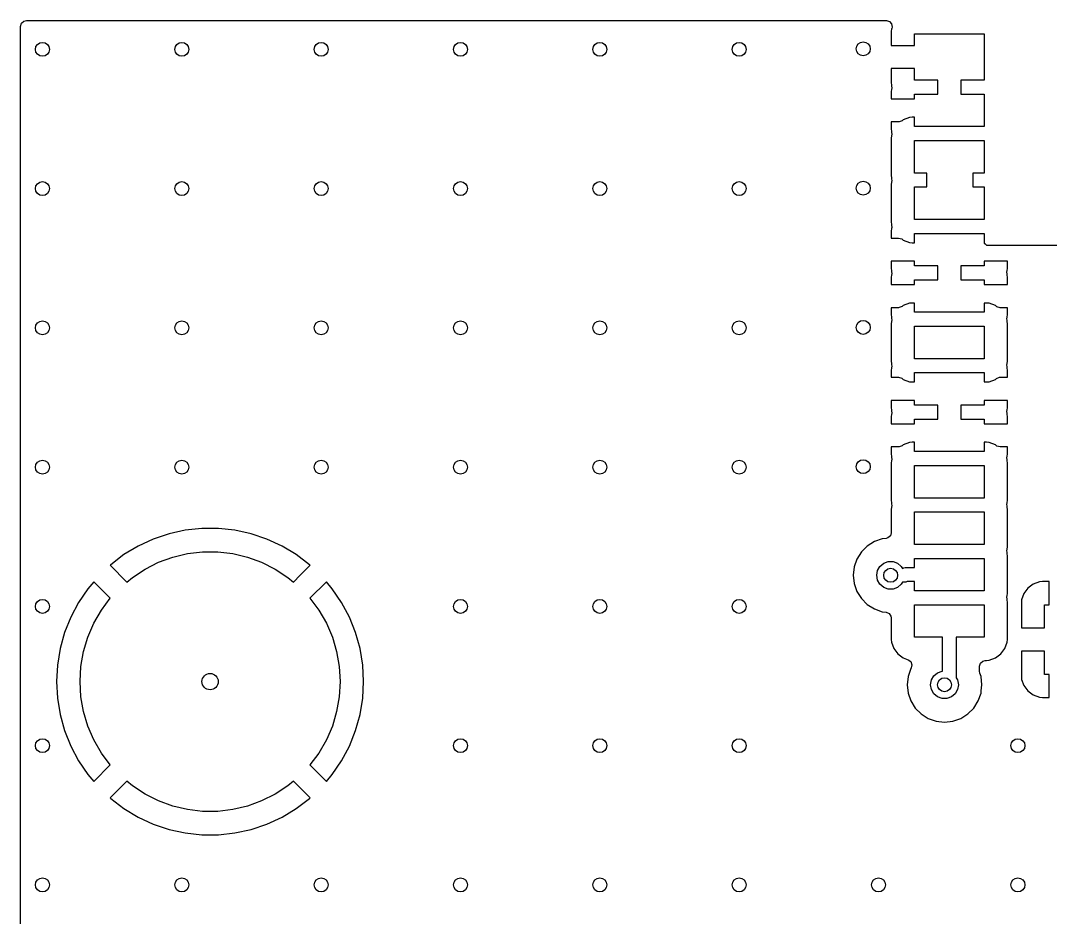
# Model space of a CAD drawing. Extents: x 4.39 to 6.32, y -4.89 to -3.37.
# Drawn here: x 4.395 to 5.267, y -4.131 to -3.37 of the extents above; entities that cross this region are included whole.
import ezdxf

# ---------------------------------------------------------------- set-up
doc = ezdxf.new("R2010")
doc.units = 0
doc.header["$MEASUREMENT"] = 0
doc.layers.add('BLACK', color=7, linetype='CONTINUOUS')

msp = doc.modelspace()

# ---------------------------------------------------------------- linework, layer by layer
at = {"layer": 'BLACK', "linetype": 'CONTINUOUS'}
for p, q in [((4.39451, -3.37498), (4.39528, -3.37234)), ((4.39451, -3.42255), (4.39451, -3.37498)), ((4.39528, -3.37234), (4.39736, -3.37054)), ((4.39736, -3.37054), (4.39939, -3.3701)), ((4.39939, -3.3701), (5.12824, -3.3701)), ((5.12824, -3.3701), (5.13088, -3.37087)), ((5.13088, -3.37087), (5.13268, -3.37295)), ((5.13267, -3.37707), (5.13242, -3.37942)), ((5.13282, -3.37669), (5.13267, -3.37707)), ((5.13267, -3.37707), (5.13267, -3.37707)), ((5.13268, -3.37295), (5.13308, -3.37568)), ((5.13308, -3.37568), (5.13282, -3.37669)), ((5.13242, -3.37942), (5.13242, -3.39114)), ((5.15211, -3.39114), (5.15211, -3.3813)), ((5.15211, -3.3813), (5.21116, -3.3813)), ((5.21116, -3.3813), (5.21116, -3.42067)), ((5.13242, -3.39114), (5.15211, -3.39114)), ((5.15211, -3.41083), (5.13242, -3.41083)), ((5.13242, -3.41083), (5.13242, -3.42255)), ((5.15211, -3.42067), (5.15211, -3.41083)), ((5.17179, -3.42067), (5.15211, -3.42067)), ((5.17179, -3.43248), (5.17179, -3.42067)), ((5.21116, -3.42067), (5.19148, -3.42067)), ((5.19148, -3.42067), (5.19148, -3.43248)), ((4.39451, -3.58003), (4.39451, -3.42255)), ((5.13242, -3.42255), (5.13267, -3.4249)), ((5.13267, -3.42825), (5.13242, -3.4306)), ((5.13267, -3.4249), (5.13274, -3.42519)), ((5.13268, -3.42821), (5.13267, -3.42825)), ((5.13286, -3.42761), (5.13268, -3.42821)), ((5.13274, -3.42519), (5.13269, -3.42521)), ((5.13269, -3.42521), (5.13286, -3.42761)), ((5.13242, -3.4306), (5.13242, -3.43642)), ((5.13242, -3.43642), (5.15211, -3.43642)), ((5.15211, -3.43642), (5.15211, -3.43248)), ((5.15211, -3.43248), (5.17179, -3.43248)), ((5.19148, -3.43248), (5.21116, -3.43248)), ((5.21116, -3.43248), (5.21116, -3.46004)), ((5.13864, -3.4561), (5.13242, -3.4561)), ((5.13242, -3.4561), (5.13242, -3.46192)), ((5.13899, -3.45609), (5.13864, -3.4561)), ((5.14156, -3.45513), (5.13899, -3.45609)), ((5.14257, -3.45438), (5.14156, -3.45513)), ((5.14787, -3.4524), (5.14257, -3.45438)), ((5.14257, -3.45438), (5.14257, -3.45438)), ((5.15022, -3.45215), (5.14787, -3.4524)), ((5.15211, -3.45215), (5.15022, -3.45215)), ((5.15022, -3.45215), (5.15022, -3.45215)), ((5.15211, -3.46004), (5.15211, -3.45215)), ((5.13242, -3.46192), (5.13267, -3.46427)), ((5.13267, -3.46427), (5.13274, -3.46456)), ((5.13274, -3.46456), (5.13268, -3.46458)), ((5.13268, -3.46458), (5.13285, -3.46695)), ((5.21116, -3.46004), (5.15211, -3.46004)), ((5.13265, -3.46762), (5.1324, -3.46997)), ((5.1324, -3.46997), (5.1324, -3.46997)), ((5.1324, -3.46997), (5.1324, -3.50129)), ((5.13266, -3.46761), (5.13265, -3.46762)), ((5.13285, -3.46695), (5.13266, -3.46761)), ((5.15211, -3.49941), (5.15211, -3.47185)), ((5.15211, -3.47185), (5.21116, -3.47185)), ((5.21116, -3.47185), (5.21116, -3.49941)), ((5.1626, -3.49941), (5.15211, -3.49941)), ((5.1626, -3.51122), (5.1626, -3.49941)), ((5.21116, -3.49941), (5.20157, -3.49941)), ((5.20157, -3.49941), (5.20157, -3.51122)), ((5.1324, -3.50129), (5.1324, -3.50129)), ((5.1324, -3.50129), (5.13265, -3.50364)), ((5.13265, -3.50699), (5.1324, -3.50934)), ((5.13265, -3.50364), (5.13272, -3.50394)), ((5.13266, -3.50694), (5.13265, -3.50699)), ((5.13284, -3.50635), (5.13266, -3.50694)), ((5.13272, -3.50394), (5.13267, -3.50395)), ((5.13267, -3.50395), (5.13284, -3.50635)), ((5.1324, -3.50934), (5.1324, -3.50934)), ((5.1324, -3.50934), (5.1324, -3.54066)), ((5.15211, -3.53878), (5.15211, -3.51122)), ((5.15211, -3.51122), (5.1626, -3.51122)), ((5.20157, -3.51122), (5.21116, -3.51122)), ((5.21116, -3.51122), (5.21116, -3.53878)), ((5.1324, -3.54066), (5.1324, -3.54066)), ((5.1324, -3.54066), (5.13265, -3.54301)), ((5.13265, -3.54301), (5.13272, -3.54331)), ((5.13272, -3.54331), (5.13267, -3.54332)), ((5.13267, -3.54332), (5.13285, -3.54575)), ((5.21116, -3.53878), (5.15211, -3.53878)), ((5.13267, -3.54636), (5.13242, -3.54871)), ((5.13242, -3.54871), (5.13242, -3.55453)), ((5.13269, -3.54629), (5.13267, -3.54636)), ((5.13285, -3.54575), (5.13269, -3.54629)), ((5.15211, -3.55848), (5.15211, -3.55059)), ((5.15211, -3.55059), (5.21116, -3.55059)), ((5.21116, -3.55059), (5.21116, -3.55907)), ((5.13242, -3.55453), (5.13864, -3.55453)), ((5.13864, -3.55453), (5.14128, -3.5553)), ((5.14128, -3.5553), (5.14156, -3.5555)), ((5.14156, -3.5555), (5.14257, -3.55625)), ((5.14257, -3.55625), (5.14257, -3.55625)), ((5.14257, -3.55625), (5.14787, -3.55823)), ((5.14787, -3.55823), (5.14787, -3.55823)), ((5.14787, -3.55823), (5.14815, -3.55826)), ((5.14815, -3.55826), (5.15022, -3.55848)), ((5.15022, -3.55848), (5.15211, -3.55848)), ((5.21116, -3.55907), (5.2118, -3.55926)), ((5.2118, -3.55926), (5.21261, -3.55991)), ((5.21261, -3.55991), (5.21313, -3.56043)), ((5.21313, -3.56043), (5.47398, -3.56043)), ((5.15211, -3.57421), (5.13242, -3.57421)), ((5.13242, -3.57421), (5.13242, -3.58003)), ((5.15211, -3.57815), (5.15211, -3.57421)), ((5.17179, -3.57815), (5.15211, -3.57815)), ((5.17179, -3.58996), (5.17179, -3.57815)), ((5.21116, -3.57815), (5.19148, -3.57815)), ((5.19148, -3.57815), (5.19148, -3.58996)), ((5.23085, -3.57421), (5.21116, -3.57421)), ((5.21116, -3.57421), (5.21116, -3.57815)), ((5.23085, -3.58003), (5.23085, -3.57421)), ((4.39451, -3.62745), (4.39451, -3.58003)), ((5.13242, -3.58003), (5.13267, -3.58238)), ((5.13267, -3.58573), (5.13242, -3.58808)), ((5.13267, -3.58238), (5.13274, -3.58267)), ((5.13268, -3.58569), (5.13267, -3.58573)), ((5.13286, -3.58509), (5.13268, -3.58569)), ((5.13274, -3.58267), (5.13269, -3.58269)), ((5.13269, -3.58269), (5.13286, -3.58509)), ((5.23041, -3.58302), (5.23059, -3.58242)), ((5.23058, -3.58542), (5.23041, -3.58302)), ((5.23052, -3.58544), (5.23058, -3.58542)), ((5.23059, -3.58573), (5.23052, -3.58544)), ((5.23059, -3.58238), (5.23085, -3.58003)), ((5.23059, -3.58242), (5.23059, -3.58238)), ((5.23085, -3.58808), (5.23059, -3.58573)), ((5.23085, -3.58003), (5.23085, -3.58003)), ((5.13242, -3.58808), (5.13242, -3.5939)), ((5.13242, -3.5939), (5.15211, -3.5939)), ((5.15211, -3.5939), (5.15211, -3.58996)), ((5.15211, -3.58996), (5.17179, -3.58996)), ((5.19148, -3.58996), (5.21116, -3.58996)), ((5.21116, -3.58996), (5.21116, -3.5939)), ((5.21116, -3.5939), (5.23085, -3.5939)), ((5.23085, -3.5939), (5.23085, -3.58808)), ((5.23085, -3.58808), (5.23085, -3.58808)), ((5.14156, -3.61261), (5.13899, -3.61357)), ((5.14257, -3.61186), (5.14156, -3.61261)), ((5.14787, -3.60988), (5.14257, -3.61186)), ((5.14257, -3.61186), (5.14257, -3.61186)), ((5.15022, -3.60963), (5.14787, -3.60988)), ((5.15211, -3.60963), (5.15022, -3.60963)), ((5.15022, -3.60963), (5.15022, -3.60963)), ((5.15211, -3.61752), (5.15211, -3.60963)), ((5.21305, -3.60963), (5.21116, -3.60963)), ((5.21116, -3.60963), (5.21116, -3.61752)), ((5.21539, -3.60988), (5.21305, -3.60963)), ((5.21305, -3.60963), (5.21305, -3.60963)), ((5.21305, -3.60963), (5.21305, -3.60963)), ((5.21305, -3.60963), (5.21305, -3.60963)), ((5.2207, -3.61186), (5.21539, -3.60988)), ((5.21539, -3.60988), (5.21539, -3.60988)), ((5.2217, -3.61261), (5.2207, -3.61186)), ((5.2207, -3.61186), (5.2207, -3.61186)), ((5.22199, -3.61281), (5.2217, -3.61261)), ((5.22463, -3.61358), (5.22199, -3.61281)), ((5.13864, -3.61358), (5.13242, -3.61358)), ((5.13242, -3.61358), (5.13242, -3.6194)), ((5.13242, -3.6194), (5.13267, -3.62175)), ((5.13267, -3.62175), (5.13274, -3.62204)), ((5.13899, -3.61357), (5.13864, -3.61358)), ((5.21116, -3.61752), (5.15211, -3.61752)), ((5.23085, -3.61358), (5.22463, -3.61358)), ((5.23042, -3.62236), (5.23058, -3.62182)), ((5.23058, -3.62182), (5.23059, -3.62175)), ((5.23059, -3.62175), (5.23085, -3.6194)), ((5.23085, -3.6194), (5.23085, -3.61358)), ((5.23085, -3.6194), (5.23085, -3.6194)), ((4.39451, -3.69814), (4.39451, -3.62745)), ((5.13265, -3.62511), (5.1324, -3.62745)), ((5.1324, -3.62745), (5.1324, -3.62745)), ((5.1324, -3.62745), (5.1324, -3.65877)), ((5.13266, -3.62509), (5.13265, -3.6251)), ((5.13265, -3.6251), (5.13265, -3.62511)), ((5.13285, -3.62444), (5.13266, -3.62509)), ((5.13274, -3.62204), (5.13268, -3.62206)), ((5.13268, -3.62206), (5.13285, -3.62444)), ((5.15211, -3.65689), (5.15211, -3.62933)), ((5.15211, -3.62933), (5.21116, -3.62933)), ((5.21116, -3.62933), (5.21116, -3.65689)), ((5.23059, -3.62479), (5.23042, -3.62236)), ((5.23054, -3.6248), (5.23059, -3.62479)), ((5.23061, -3.6251), (5.23054, -3.6248)), ((5.23087, -3.62745), (5.23061, -3.6251)), ((5.23061, -3.6251), (5.23061, -3.6251)), ((5.23087, -3.65877), (5.23087, -3.62745)), ((5.21116, -3.65689), (5.15211, -3.65689)), ((5.1324, -3.65877), (5.1324, -3.65877)), ((5.1324, -3.65877), (5.13265, -3.66112)), ((5.13267, -3.66447), (5.13242, -3.66682)), ((5.13265, -3.66112), (5.13272, -3.66142)), ((5.13272, -3.66142), (5.13267, -3.66143)), ((5.13267, -3.66143), (5.13285, -3.66386)), ((5.13269, -3.6644), (5.13267, -3.66447)), ((5.13285, -3.66386), (5.13269, -3.6644)), ((5.23042, -3.66179), (5.23061, -3.66113)), ((5.23059, -3.66416), (5.23042, -3.66179)), ((5.23052, -3.66418), (5.23059, -3.66416)), ((5.23059, -3.66447), (5.23052, -3.66418)), ((5.23085, -3.66682), (5.23059, -3.66447)), ((5.23061, -3.66112), (5.23087, -3.65877)), ((5.23061, -3.66113), (5.23061, -3.66112)), ((5.23061, -3.66112), (5.23061, -3.66112)), ((5.13242, -3.66682), (5.13242, -3.67264)), ((5.13242, -3.67264), (5.13864, -3.67264)), ((5.13864, -3.67264), (5.14128, -3.67341)), ((5.14128, -3.67341), (5.14156, -3.67361)), ((5.14156, -3.67361), (5.14257, -3.67436)), ((5.14257, -3.67436), (5.14257, -3.67436)), ((5.14257, -3.67436), (5.14787, -3.67634)), ((5.15211, -3.67659), (5.15211, -3.6687)), ((5.15211, -3.6687), (5.21116, -3.6687)), ((5.21116, -3.6687), (5.21116, -3.67659)), ((5.21539, -3.67634), (5.2207, -3.67436)), ((5.2207, -3.67436), (5.2217, -3.67361)), ((5.2217, -3.67361), (5.22428, -3.67265)), ((5.22428, -3.67265), (5.22463, -3.67264)), ((5.22463, -3.67264), (5.23085, -3.67264)), ((5.23085, -3.67264), (5.23085, -3.66682)), ((5.23085, -3.66682), (5.23085, -3.66682)), ((5.14787, -3.67634), (5.14787, -3.67634)), ((5.14787, -3.67634), (5.14815, -3.67637)), ((5.14815, -3.67637), (5.15022, -3.67659)), ((5.15022, -3.67659), (5.15211, -3.67659)), ((5.21116, -3.67659), (5.21305, -3.67659)), ((5.21305, -3.67659), (5.21539, -3.67634)), ((4.39451, -3.93071), (4.39451, -3.69814)), ((5.15211, -3.69232), (5.13242, -3.69232)), ((5.13242, -3.69232), (5.13242, -3.69814)), ((5.13242, -3.69814), (5.13267, -3.70049)), ((5.13267, -3.70049), (5.13274, -3.70078)), ((5.15211, -3.69626), (5.15211, -3.69232)), ((5.17179, -3.69626), (5.15211, -3.69626)), ((5.17179, -3.70807), (5.17179, -3.69626)), ((5.21116, -3.69626), (5.19148, -3.69626)), ((5.19148, -3.69626), (5.19148, -3.70807)), ((5.23085, -3.69232), (5.21116, -3.69232)), ((5.21116, -3.69232), (5.21116, -3.69626)), ((5.23041, -3.70113), (5.23059, -3.70053)), ((5.23059, -3.70049), (5.23085, -3.69814)), ((5.23059, -3.70053), (5.23059, -3.70049)), ((5.23085, -3.69814), (5.23085, -3.69232)), ((5.23085, -3.69814), (5.23085, -3.69814)), ((5.13267, -3.70384), (5.13242, -3.70619)), ((5.13242, -3.70619), (5.13242, -3.71201)), ((5.13268, -3.70381), (5.13267, -3.70384)), ((5.13286, -3.7032), (5.13268, -3.70381)), ((5.13274, -3.70078), (5.13269, -3.7008)), ((5.13269, -3.7008), (5.13286, -3.7032)), ((5.15211, -3.71201), (5.15211, -3.70807)), ((5.15211, -3.70807), (5.17179, -3.70807)), ((5.19148, -3.70807), (5.21116, -3.70807)), ((5.21116, -3.70807), (5.21116, -3.71201)), ((5.23058, -3.70353), (5.23041, -3.70113)), ((5.23052, -3.70355), (5.23058, -3.70353)), ((5.23059, -3.70384), (5.23052, -3.70355)), ((5.23085, -3.70619), (5.23059, -3.70384)), ((5.23085, -3.71201), (5.23085, -3.70619)), ((5.23085, -3.70619), (5.23085, -3.70619)), ((5.13242, -3.71201), (5.15211, -3.71201)), ((5.21116, -3.71201), (5.23085, -3.71201)), ((5.13864, -3.73169), (5.13242, -3.73169)), ((5.13242, -3.73169), (5.13242, -3.73751)), ((5.13899, -3.73168), (5.13864, -3.73169)), ((5.14156, -3.73072), (5.13899, -3.73168)), ((5.14257, -3.72997), (5.14156, -3.73072)), ((5.14787, -3.72799), (5.14257, -3.72997)), ((5.14257, -3.72997), (5.14257, -3.72997)), ((5.15022, -3.72774), (5.14787, -3.72799)), ((5.15211, -3.72774), (5.15022, -3.72774)), ((5.15022, -3.72774), (5.15022, -3.72774)), ((5.15211, -3.73563), (5.15211, -3.72774)), ((5.21305, -3.72774), (5.21116, -3.72774)), ((5.21116, -3.72774), (5.21116, -3.73563)), ((5.21539, -3.72799), (5.21305, -3.72774)), ((5.21305, -3.72774), (5.21305, -3.72774)), ((5.21305, -3.72774), (5.21305, -3.72774)), ((5.21305, -3.72774), (5.21305, -3.72774)), ((5.2207, -3.72997), (5.21539, -3.72799)), ((5.21539, -3.72799), (5.21539, -3.72799)), ((5.2217, -3.73072), (5.2207, -3.72997)), ((5.2207, -3.72997), (5.2207, -3.72997)), ((5.22199, -3.73092), (5.2217, -3.73072)), ((5.22463, -3.73169), (5.22199, -3.73092)), ((5.23085, -3.73169), (5.22463, -3.73169)), ((5.23085, -3.73751), (5.23085, -3.73169)), ((5.13265, -3.74321), (5.1324, -3.74556)), ((5.13242, -3.73751), (5.13267, -3.73986)), ((5.13266, -3.7432), (5.13265, -3.74321)), ((5.13265, -3.74321), (5.13265, -3.74321)), ((5.13285, -3.74255), (5.13266, -3.7432)), ((5.13267, -3.73986), (5.13274, -3.74015)), ((5.13274, -3.74015), (5.13268, -3.74017)), ((5.13268, -3.74017), (5.13285, -3.74255)), ((5.21116, -3.73563), (5.15211, -3.73563)), ((5.23042, -3.74047), (5.23058, -3.73993)), ((5.23059, -3.7429), (5.23042, -3.74047)), ((5.23054, -3.74291), (5.23059, -3.7429)), ((5.23061, -3.74321), (5.23054, -3.74291)), ((5.23058, -3.73993), (5.23059, -3.73986)), ((5.23059, -3.73986), (5.23085, -3.73751)), ((5.23087, -3.74556), (5.23061, -3.74321)), ((5.23061, -3.74321), (5.23061, -3.74321)), ((5.23085, -3.73751), (5.23085, -3.73751)), ((5.1324, -3.74556), (5.1324, -3.74556)), ((5.1324, -3.74556), (5.1324, -3.77688)), ((5.15211, -3.775), (5.15211, -3.74744)), ((5.15211, -3.74744), (5.21116, -3.74744)), ((5.21116, -3.74744), (5.21116, -3.775)), ((5.23087, -3.77688), (5.23087, -3.74556)), ((5.1324, -3.77688), (5.1324, -3.77688)), ((5.1324, -3.77688), (5.13265, -3.77923)), ((5.21116, -3.775), (5.15211, -3.775)), ((5.23061, -3.77923), (5.23087, -3.77688)), ((5.13265, -3.78258), (5.1324, -3.78493)), ((5.1324, -3.78493), (5.1324, -3.78493)), ((5.1324, -3.78493), (5.1324, -3.78493)), ((5.1324, -3.78493), (5.1324, -3.80442)), ((5.13265, -3.77923), (5.13272, -3.77953)), ((5.13266, -3.78254), (5.13265, -3.78258)), ((5.13284, -3.78194), (5.13266, -3.78254)), ((5.13272, -3.77953), (5.13267, -3.77954)), ((5.13267, -3.77954), (5.13284, -3.78194)), ((5.15211, -3.81437), (5.15211, -3.78681)), ((5.15211, -3.78681), (5.21116, -3.78681)), ((5.21116, -3.78681), (5.21116, -3.81437)), ((5.23043, -3.77987), (5.2306, -3.77928)), ((5.2306, -3.78227), (5.23043, -3.77987)), ((5.23054, -3.78228), (5.2306, -3.78227)), ((5.23061, -3.78258), (5.23054, -3.78228)), ((5.2306, -3.77928), (5.23061, -3.77923)), ((5.23061, -3.77923), (5.23061, -3.77923)), ((5.23087, -3.78493), (5.23061, -3.78258)), ((5.23061, -3.78258), (5.23061, -3.78258)), ((5.23061, -3.78258), (5.23061, -3.78258)), ((5.23087, -3.81625), (5.23087, -3.78493)), ((5.23087, -3.78493), (5.23087, -3.78493)), ((4.53407, -3.80231), (4.52031, -3.80534)), ((4.54807, -3.80079), (4.53407, -3.80231)), ((4.56216, -3.80079), (4.54807, -3.80079)), ((4.57617, -3.80231), (4.56216, -3.80079)), ((4.58993, -3.80534), (4.57617, -3.80231)), ((5.1324, -3.80442), (5.13163, -3.80705)), ((4.50696, -3.80984), (4.49417, -3.81575)), ((4.52031, -3.80534), (4.50696, -3.80984)), ((4.50696, -3.80984), (4.50696, -3.80984)), ((4.60328, -3.80984), (4.58993, -3.80534)), ((4.61606, -3.81575), (4.60328, -3.80984)), ((4.60328, -3.80984), (4.60328, -3.80984)), ((5.11813, -3.81198), (5.11212, -3.81576)), ((5.12483, -3.80963), (5.11813, -3.81198)), ((5.12807, -3.80927), (5.12483, -3.80963)), ((5.12483, -3.80963), (5.12483, -3.80963)), ((5.12955, -3.80886), (5.12807, -3.80927)), ((5.13163, -3.80705), (5.12955, -3.80886)), ((4.49417, -3.81575), (4.4821, -3.82302)), ((4.5235, -3.8251), (4.53598, -3.82215)), ((4.53598, -3.82215), (4.54871, -3.82066)), ((4.54871, -3.82066), (4.56153, -3.82066)), ((4.56153, -3.82066), (4.57426, -3.82215)), ((4.57426, -3.82215), (4.58673, -3.8251)), ((4.62814, -3.82302), (4.61606, -3.81575)), ((5.10709, -3.82078), (5.10332, -3.82679)), ((5.11212, -3.81576), (5.10709, -3.82078)), ((5.21116, -3.81437), (5.15211, -3.81437)), ((5.23043, -3.81924), (5.2306, -3.81865)), ((5.2306, -3.82164), (5.23043, -3.81924)), ((5.23054, -3.82165), (5.2306, -3.82164)), ((5.23061, -3.82195), (5.23054, -3.82165)), ((5.2306, -3.81865), (5.23061, -3.8186)), ((5.23061, -3.8186), (5.23087, -3.81625)), ((5.23061, -3.8186), (5.23061, -3.8186)), ((5.23087, -3.8243), (5.23061, -3.82195)), ((5.23061, -3.82195), (5.23061, -3.82195)), ((5.23061, -3.82195), (5.23061, -3.82195)), ((4.4821, -3.82302), (4.47089, -3.83154)), ((4.4821, -3.82302), (4.4821, -3.82302)), ((4.5, -3.83524), (4.51146, -3.82949)), ((4.51146, -3.82949), (4.5235, -3.8251)), ((4.58673, -3.8251), (4.59878, -3.82949)), ((4.59878, -3.82949), (4.61024, -3.83524)), ((4.63935, -3.83154), (4.62814, -3.82302)), ((4.62814, -3.82302), (4.62814, -3.82302)), ((5.10332, -3.82679), (5.10097, -3.83349)), ((5.12284, -3.83296), (5.12598, -3.83032)), ((5.12598, -3.83032), (5.12984, -3.82892)), ((5.12984, -3.82892), (5.13394, -3.82892)), ((5.13394, -3.82892), (5.1378, -3.83032)), ((5.1378, -3.83032), (5.14094, -3.83296)), ((5.15211, -3.83406), (5.15211, -3.82618)), ((5.15211, -3.82618), (5.21116, -3.82618)), ((5.21116, -3.82618), (5.21116, -3.85374)), ((5.23087, -3.85562), (5.23087, -3.8243)), ((4.47089, -3.83154), (4.47036, -3.83204)), ((4.47036, -3.83204), (4.47036, -3.83204)), ((4.47036, -3.83204), (4.48457, -3.84624)), ((4.48929, -3.84229), (4.5, -3.83524)), ((4.61024, -3.83524), (4.62095, -3.84229)), ((4.63136, -3.84055), (4.63987, -3.83204)), ((4.63987, -3.83204), (4.63935, -3.83154)), ((4.63935, -3.83154), (4.63935, -3.83154)), ((4.63987, -3.83204), (4.63987, -3.83204)), ((5.10097, -3.83349), (5.10017, -3.84055)), ((5.10097, -3.83349), (5.10097, -3.83349)), ((5.12008, -3.84055), (5.12079, -3.83651)), ((5.12079, -3.83651), (5.12284, -3.83296)), ((5.14094, -3.83296), (5.14191, -3.83465)), ((5.14191, -3.83465), (5.14199, -3.83465)), ((5.14199, -3.83465), (5.14252, -3.83443)), ((5.14252, -3.83443), (5.14314, -3.83417)), ((5.14314, -3.83417), (5.14429, -3.83406)), ((5.14429, -3.83406), (5.15211, -3.83406)), ((4.45655, -3.84606), (4.45154, -3.85197)), ((4.47053, -3.86004), (4.45655, -3.84606)), ((4.45655, -3.84606), (4.45655, -3.84606)), ((4.48457, -3.84624), (4.48929, -3.84229)), ((4.62095, -3.84229), (4.62566, -3.84624)), ((4.62566, -3.84624), (4.63136, -3.84055)), ((4.65368, -3.84606), (4.63971, -3.86004)), ((4.6587, -3.85197), (4.65368, -3.84606)), ((4.65368, -3.84606), (4.65368, -3.84606)), ((5.10017, -3.84055), (5.10097, -3.84761)), ((5.10017, -3.84055), (5.10017, -3.84055)), ((5.10097, -3.84761), (5.10097, -3.84761)), ((5.10097, -3.84761), (5.10332, -3.85431)), ((5.12079, -3.84459), (5.12008, -3.84055)), ((5.12284, -3.84814), (5.12079, -3.84459)), ((5.12598, -3.85078), (5.12284, -3.84814)), ((5.14094, -3.84814), (5.1378, -3.85078)), ((5.14191, -3.84646), (5.14094, -3.84814)), ((5.1437, -3.84646), (5.14191, -3.84646)), ((5.14485, -3.84634), (5.1437, -3.84646)), ((5.146, -3.84587), (5.14485, -3.84634)), ((5.15211, -3.84587), (5.146, -3.84587)), ((5.15211, -3.85374), (5.15211, -3.84587)), ((5.25281, -3.8481), (5.24828, -3.85149)), ((5.25811, -3.84612), (5.25281, -3.8481)), ((5.25281, -3.8481), (5.25281, -3.8481)), ((5.25812, -3.84612), (5.25811, -3.84612)), ((5.26046, -3.84587), (5.25812, -3.84612)), ((5.26628, -3.84587), (5.26046, -3.84587)), ((5.26628, -3.86367), (5.26628, -3.84587)), ((4.45154, -3.85197), (4.44363, -3.86363)), ((4.45154, -3.85197), (4.45154, -3.85197)), ((4.66661, -3.86363), (4.6587, -3.85197)), ((5.10332, -3.85431), (5.10709, -3.86033)), ((5.12984, -3.85218), (5.12598, -3.85078)), ((5.13394, -3.85218), (5.12984, -3.85218)), ((5.1378, -3.85078), (5.13394, -3.85218)), ((5.21116, -3.85374), (5.15211, -3.85374)), ((5.23061, -3.85797), (5.23087, -3.85562)), ((5.24489, -3.85602), (5.24291, -3.86132)), ((5.24828, -3.85149), (5.24489, -3.85602)), ((5.24489, -3.85602), (5.24489, -3.85602)), ((5.24828, -3.85149), (5.24828, -3.85149)), ((4.44363, -3.86363), (4.43703, -3.87608)), ((4.46302, -3.87013), (4.47053, -3.86004)), ((4.63971, -3.86004), (4.64722, -3.87013)), ((4.6732, -3.87608), (4.66661, -3.86363)), ((5.10709, -3.86033), (5.11212, -3.86535)), ((5.11212, -3.86535), (5.11813, -3.86913)), ((5.15211, -3.89311), (5.15211, -3.86555)), ((5.15211, -3.86555), (5.21116, -3.86555)), ((5.21116, -3.86555), (5.21116, -3.89311)), ((5.23043, -3.85861), (5.2306, -3.85802)), ((5.2306, -3.86101), (5.23043, -3.85861)), ((5.23054, -3.86102), (5.2306, -3.86101)), ((5.23061, -3.86132), (5.23054, -3.86102)), ((5.2306, -3.85802), (5.23061, -3.85797)), ((5.23061, -3.85797), (5.23061, -3.85797)), ((5.23087, -3.86367), (5.23061, -3.86132)), ((5.23061, -3.86132), (5.23061, -3.86132)), ((5.23061, -3.86132), (5.23061, -3.86132)), ((5.23087, -3.89499), (5.23087, -3.86367)), ((5.23087, -3.86367), (5.23087, -3.86367)), ((5.24291, -3.86132), (5.24266, -3.86367)), ((5.24266, -3.86367), (5.24266, -3.88524)), ((5.24291, -3.86132), (5.24291, -3.86132)), ((5.26234, -3.88524), (5.26234, -3.86555)), ((5.26234, -3.86555), (5.26628, -3.86555)), ((5.26628, -3.86555), (5.26628, -3.86367)), ((4.45661, -3.88123), (4.46302, -3.87013)), ((4.64722, -3.87013), (4.65363, -3.88123)), ((5.11813, -3.86913), (5.12483, -3.87147)), ((5.12483, -3.87147), (5.12483, -3.87147)), ((5.12483, -3.87147), (5.12807, -3.87184)), ((5.12807, -3.87184), (5.1306, -3.8729)), ((5.1306, -3.8729), (5.13216, -3.87517)), ((4.43703, -3.87608), (4.43182, -3.88916)), ((4.43703, -3.87608), (4.43703, -3.87608)), ((4.45153, -3.89301), (4.45661, -3.88123)), ((4.65363, -3.88123), (4.65871, -3.89301)), ((4.67842, -3.88916), (4.6732, -3.87608)), ((4.6732, -3.87608), (4.6732, -3.87608)), ((5.13216, -3.87517), (5.1324, -3.87669)), ((5.1324, -3.87669), (5.1324, -3.89499)), ((4.43182, -3.88916), (4.42805, -3.90274)), ((4.43182, -3.88916), (4.43182, -3.88916)), ((4.68219, -3.90274), (4.67842, -3.88916)), ((4.67842, -3.88916), (4.67842, -3.88916)), ((5.24266, -3.88524), (5.26234, -3.88524)), ((4.44785, -3.90529), (4.45153, -3.89301)), ((4.65871, -3.89301), (4.66238, -3.90529)), ((5.1324, -3.89499), (5.1324, -3.895)), ((5.1324, -3.895), (5.13265, -3.89734)), ((5.13265, -3.89734), (5.13463, -3.90265)), ((5.17573, -3.89311), (5.15211, -3.89311)), ((5.17573, -3.92173), (5.17573, -3.89311)), ((5.21116, -3.89311), (5.18754, -3.89311)), ((5.18754, -3.89311), (5.18754, -3.92739)), ((5.22863, -3.90265), (5.23061, -3.89734)), ((5.23061, -3.89734), (5.23087, -3.89499)), ((4.42805, -3.90274), (4.42577, -3.91664)), ((4.42805, -3.90274), (4.42805, -3.90274)), ((4.44563, -3.91791), (4.44785, -3.90529)), ((4.66238, -3.90529), (4.66461, -3.91791)), ((4.68447, -3.91664), (4.68219, -3.90274)), ((4.68219, -3.90274), (4.68219, -3.90274)), ((5.13463, -3.90265), (5.13463, -3.90265)), ((5.13463, -3.90265), (5.13803, -3.90719)), ((5.13803, -3.90719), (5.13803, -3.90719)), ((5.13803, -3.90719), (5.14257, -3.91058)), ((5.2207, -3.91058), (5.22524, -3.90719)), ((5.22524, -3.90719), (5.22863, -3.90265)), ((5.26234, -3.90492), (5.24266, -3.90492)), ((5.24266, -3.90492), (5.24266, -3.92649)), ((5.26234, -3.92461), (5.26234, -3.90492)), ((4.42577, -3.91664), (4.42501, -3.93071)), ((4.42577, -3.91664), (4.42577, -3.91664)), ((4.44488, -3.93071), (4.44563, -3.91791)), ((4.66461, -3.91791), (4.66535, -3.93071)), ((4.68523, -3.93071), (4.68447, -3.91664)), ((4.68447, -3.91664), (4.68447, -3.91664)), ((5.14257, -3.91058), (5.14257, -3.91058)), ((5.14257, -3.91058), (5.14674, -3.91214)), ((5.14674, -3.91214), (5.14894, -3.91379)), ((5.14894, -3.91379), (5.14991, -3.91637)), ((5.14991, -3.91637), (5.14932, -3.91905)), ((5.20724, -3.9177), (5.20802, -3.91506)), ((5.20724, -3.92195), (5.20724, -3.9177)), ((5.20802, -3.91506), (5.2101, -3.91326)), ((5.2101, -3.91326), (5.21213, -3.91281)), ((5.21213, -3.91281), (5.21305, -3.91281)), ((5.21305, -3.91281), (5.21539, -3.91256)), ((5.21305, -3.91281), (5.21305, -3.91281)), ((5.21539, -3.91256), (5.2207, -3.91058)), ((5.14664, -3.92631), (5.14584, -3.93337)), ((5.14898, -3.91961), (5.14664, -3.92631)), ((5.14664, -3.92631), (5.14664, -3.92631)), ((5.14917, -3.91931), (5.14898, -3.91961)), ((5.14932, -3.91905), (5.14917, -3.91931)), ((5.16646, -3.92933), (5.16851, -3.92577)), ((5.16851, -3.92577), (5.17165, -3.92314)), ((5.17165, -3.92314), (5.17551, -3.92173)), ((5.17551, -3.92173), (5.17573, -3.92173)), ((5.18754, -3.92739), (5.18866, -3.92933)), ((5.20752, -3.92356), (5.20724, -3.92195)), ((5.20848, -3.92631), (5.20752, -3.92356)), ((5.2085, -3.92649), (5.20848, -3.92631)), ((5.20848, -3.92631), (5.20848, -3.92631)), ((5.20927, -3.93337), (5.2085, -3.92649)), ((5.24266, -3.92649), (5.24291, -3.92883)), ((5.26628, -3.92461), (5.26234, -3.92461)), ((5.26628, -3.94429), (5.26628, -3.92461)), ((4.39451, -4.26575), (4.39451, -3.93071)), ((4.42501, -3.93071), (4.42577, -3.94478)), ((4.42501, -3.93071), (4.42501, -3.93071)), ((4.44563, -3.94351), (4.44488, -3.93071)), ((4.66535, -3.93071), (4.66461, -3.94351)), ((4.68447, -3.94478), (4.68523, -3.93071)), ((4.68523, -3.93071), (4.68523, -3.93071)), ((5.14584, -3.93337), (5.14584, -3.93337)), ((5.14584, -3.93337), (5.14664, -3.94042)), ((5.16575, -3.93337), (5.16646, -3.92933)), ((5.16646, -3.93741), (5.16575, -3.93337)), ((5.18866, -3.92933), (5.18937, -3.93337)), ((5.18937, -3.93337), (5.18866, -3.93741)), ((5.20868, -3.93868), (5.20927, -3.93337)), ((5.20927, -3.93337), (5.20927, -3.93337)), ((5.24291, -3.92883), (5.24291, -3.92883)), ((5.24291, -3.92883), (5.24489, -3.93414)), ((5.24489, -3.93414), (5.24489, -3.93414)), ((5.24489, -3.93414), (5.24828, -3.93867)), ((4.42577, -3.94478), (4.42577, -3.94478)), ((4.42577, -3.94478), (4.42805, -3.95868)), ((4.44785, -3.95613), (4.44563, -3.94351)), ((4.66461, -3.94351), (4.66238, -3.95613)), ((4.68219, -3.95868), (4.68447, -3.94478)), ((4.68447, -3.94478), (4.68447, -3.94478)), ((5.14664, -3.94042), (5.14664, -3.94042)), ((5.14664, -3.94042), (5.14898, -3.94713)), ((5.16851, -3.94096), (5.16646, -3.93741)), ((5.17165, -3.94359), (5.16851, -3.94096)), ((5.17551, -3.945), (5.17165, -3.94359)), ((5.18346, -3.94359), (5.17961, -3.945)), ((5.18661, -3.94096), (5.18346, -3.94359)), ((5.18866, -3.93741), (5.18661, -3.94096)), ((5.20613, -3.94713), (5.20848, -3.94042)), ((5.20848, -3.94042), (5.20868, -3.93868)), ((5.24828, -3.93867), (5.24828, -3.93867)), ((5.24828, -3.93867), (5.25281, -3.94206)), ((5.25281, -3.94206), (5.25281, -3.94206)), ((5.25281, -3.94206), (5.25811, -3.94404)), ((5.25811, -3.94404), (5.25812, -3.94404)), ((5.25812, -3.94404), (5.26046, -3.94429)), ((5.26046, -3.94429), (5.26046, -3.94429)), ((5.26046, -3.94429), (5.26628, -3.94429)), ((5.14898, -3.94713), (5.15276, -3.95314)), ((5.15276, -3.95314), (5.15778, -3.95816)), ((5.17961, -3.945), (5.17551, -3.945)), ((5.19733, -3.95816), (5.20235, -3.95314)), ((5.20235, -3.95314), (5.20613, -3.94713)), ((4.42805, -3.95868), (4.42805, -3.95868)), ((4.42805, -3.95868), (4.43182, -3.97225)), ((4.45153, -3.96841), (4.44785, -3.95613)), ((4.66238, -3.95613), (4.65871, -3.96841)), ((4.67842, -3.97225), (4.68219, -3.95868)), ((4.68219, -3.95868), (4.68219, -3.95868)), ((5.15778, -3.95816), (5.1638, -3.96194)), ((5.1638, -3.96194), (5.16889, -3.96372)), ((5.18462, -3.96429), (5.19132, -3.96194)), ((5.19132, -3.96194), (5.19733, -3.95816)), ((4.45661, -3.98018), (4.45153, -3.96841)), ((4.65871, -3.96841), (4.65363, -3.98018)), ((5.16889, -3.96372), (5.1705, -3.96429)), ((5.1705, -3.96429), (5.1705, -3.96429)), ((5.1705, -3.96429), (5.17756, -3.96508)), ((5.17756, -3.96508), (5.18462, -3.96429)), ((5.17756, -3.96508), (5.17756, -3.96508)), ((5.17756, -3.96508), (5.17756, -3.96508)), ((5.18462, -3.96429), (5.18462, -3.96429)), ((5.18462, -3.96429), (5.18462, -3.96429)), ((4.43182, -3.97225), (4.43182, -3.97225)), ((4.43182, -3.97225), (4.43703, -3.98534)), ((4.6732, -3.98534), (4.67842, -3.97225)), ((4.67842, -3.97225), (4.67842, -3.97225)), ((4.43703, -3.98534), (4.43703, -3.98534)), ((4.43703, -3.98534), (4.44363, -3.99779)), ((4.46302, -3.99128), (4.45661, -3.98018)), ((4.65363, -3.98018), (4.64722, -3.99128)), ((4.66661, -3.99779), (4.6732, -3.98534)), ((4.6732, -3.98534), (4.6732, -3.98534)), ((4.47053, -4.00138), (4.46302, -3.99128)), ((4.64722, -3.99128), (4.63971, -4.00138)), ((4.44363, -3.99779), (4.45154, -4.00945)), ((4.45655, -4.01535), (4.47053, -4.00138)), ((4.63971, -4.00138), (4.65368, -4.01535)), ((4.6587, -4.00945), (4.66661, -3.99779)), ((4.45154, -4.00945), (4.45655, -4.01535)), ((4.65368, -4.01535), (4.6587, -4.00945)), ((4.6587, -4.00945), (4.6587, -4.00945)), ((4.45655, -4.01535), (4.45655, -4.01535)), ((4.48457, -4.01517), (4.47036, -4.02938)), ((4.48929, -4.01913), (4.48457, -4.01517)), ((4.5, -4.02618), (4.48929, -4.01913)), ((4.62095, -4.01913), (4.61024, -4.02618)), ((4.62566, -4.01517), (4.62095, -4.01913)), ((4.63987, -4.02938), (4.62566, -4.01517)), ((4.47036, -4.02938), (4.47036, -4.02938)), ((4.47036, -4.02938), (4.47089, -4.02988)), ((4.47089, -4.02988), (4.47089, -4.02988)), ((4.47089, -4.02988), (4.4821, -4.0384)), ((4.51146, -4.03193), (4.5, -4.02618)), ((4.5235, -4.03631), (4.51146, -4.03193)), ((4.59878, -4.03193), (4.58673, -4.03631)), ((4.61024, -4.02618), (4.59878, -4.03193)), ((4.62814, -4.0384), (4.63935, -4.02988)), ((4.63935, -4.02988), (4.63987, -4.02938)), ((4.4821, -4.0384), (4.4821, -4.0384)), ((4.4821, -4.0384), (4.49417, -4.04566)), ((4.53598, -4.03927), (4.5235, -4.03631)), ((4.54871, -4.04076), (4.53598, -4.03927)), ((4.56153, -4.04076), (4.54871, -4.04076)), ((4.57426, -4.03927), (4.56153, -4.04076)), ((4.58673, -4.03631), (4.57426, -4.03927)), ((4.61606, -4.04566), (4.62814, -4.0384)), ((4.62814, -4.0384), (4.62814, -4.0384)), ((4.49417, -4.04566), (4.50696, -4.05158)), ((4.60328, -4.05158), (4.61606, -4.04566)), ((4.50696, -4.05158), (4.50696, -4.05158)), ((4.50696, -4.05158), (4.52031, -4.05608)), ((4.52031, -4.05608), (4.53407, -4.05911)), ((4.57617, -4.05911), (4.58993, -4.05608)), ((4.58993, -4.05608), (4.60328, -4.05158)), ((4.60328, -4.05158), (4.60328, -4.05158)), ((4.53407, -4.05911), (4.54807, -4.06063)), ((4.54807, -4.06063), (4.54807, -4.06063)), ((4.54807, -4.06063), (4.56216, -4.06063)), ((4.56216, -4.06063), (4.57617, -4.05911)), ((4.56216, -4.06063), (4.56216, -4.06063))]:
    msp.add_line(p, q, dxfattribs=at)
at = {"layer": 'BLACK'}
for centre, radius in [((4.41299, -3.39449), 0.00591), ((4.5311, -3.39449), 0.00591), ((4.64921, -3.39449), 0.00591), ((4.76732, -3.39449), 0.00591), ((4.88543, -3.39449), 0.00591), ((5.00354, -3.39449), 0.00591), ((5.10866, -3.39409), 0.00591), ((4.41299, -3.5126), 0.00591), ((4.5311, -3.5126), 0.00591), ((4.64921, -3.5126), 0.00591), ((4.76732, -3.5126), 0.00591), ((4.88543, -3.5126), 0.00591), ((5.00354, -3.5126), 0.00591), ((5.10866, -3.5122), 0.00591), ((4.41299, -3.63071), 0.00591), ((4.5311, -3.63071), 0.00591), ((4.64921, -3.63071), 0.00591), ((4.76732, -3.63071), 0.00591), ((4.88543, -3.63071), 0.00591), ((5.00354, -3.63071), 0.00591), ((5.10866, -3.63031), 0.00591), ((4.41299, -3.74882), 0.00591), ((4.5311, -3.74882), 0.00591), ((4.64921, -3.74882), 0.00591), ((4.76732, -3.74882), 0.00591), ((4.88543, -3.74882), 0.00591), ((5.00354, -3.74882), 0.00591), ((5.10866, -3.74843), 0.00591), ((5.13189, -3.84055), 0.00591), ((4.41299, -3.86693), 0.00591), ((4.76732, -3.86693), 0.00591), ((4.88543, -3.86693), 0.00591), ((5.00354, -3.86693), 0.00591), ((4.55512, -3.93071), 0.00689), ((5.17756, -3.93337), 0.00591), ((4.41299, -3.98504), 0.00591), ((4.76732, -3.98504), 0.00591), ((4.88543, -3.98504), 0.00591), ((5.00354, -3.98504), 0.00591), ((5.23976, -3.98504), 0.00591), ((4.41299, -4.10315), 0.00591), ((4.5311, -4.10315), 0.00591), ((4.64921, -4.10315), 0.00591), ((4.76732, -4.10315), 0.00591), ((4.88543, -4.10315), 0.00591), ((5.00354, -4.10315), 0.00591), ((5.12165, -4.10315), 0.00591), ((5.23976, -4.10315), 0.00591)]:
    msp.add_circle(centre, radius, dxfattribs=at)

doc.saveas('drawing.dxf')
